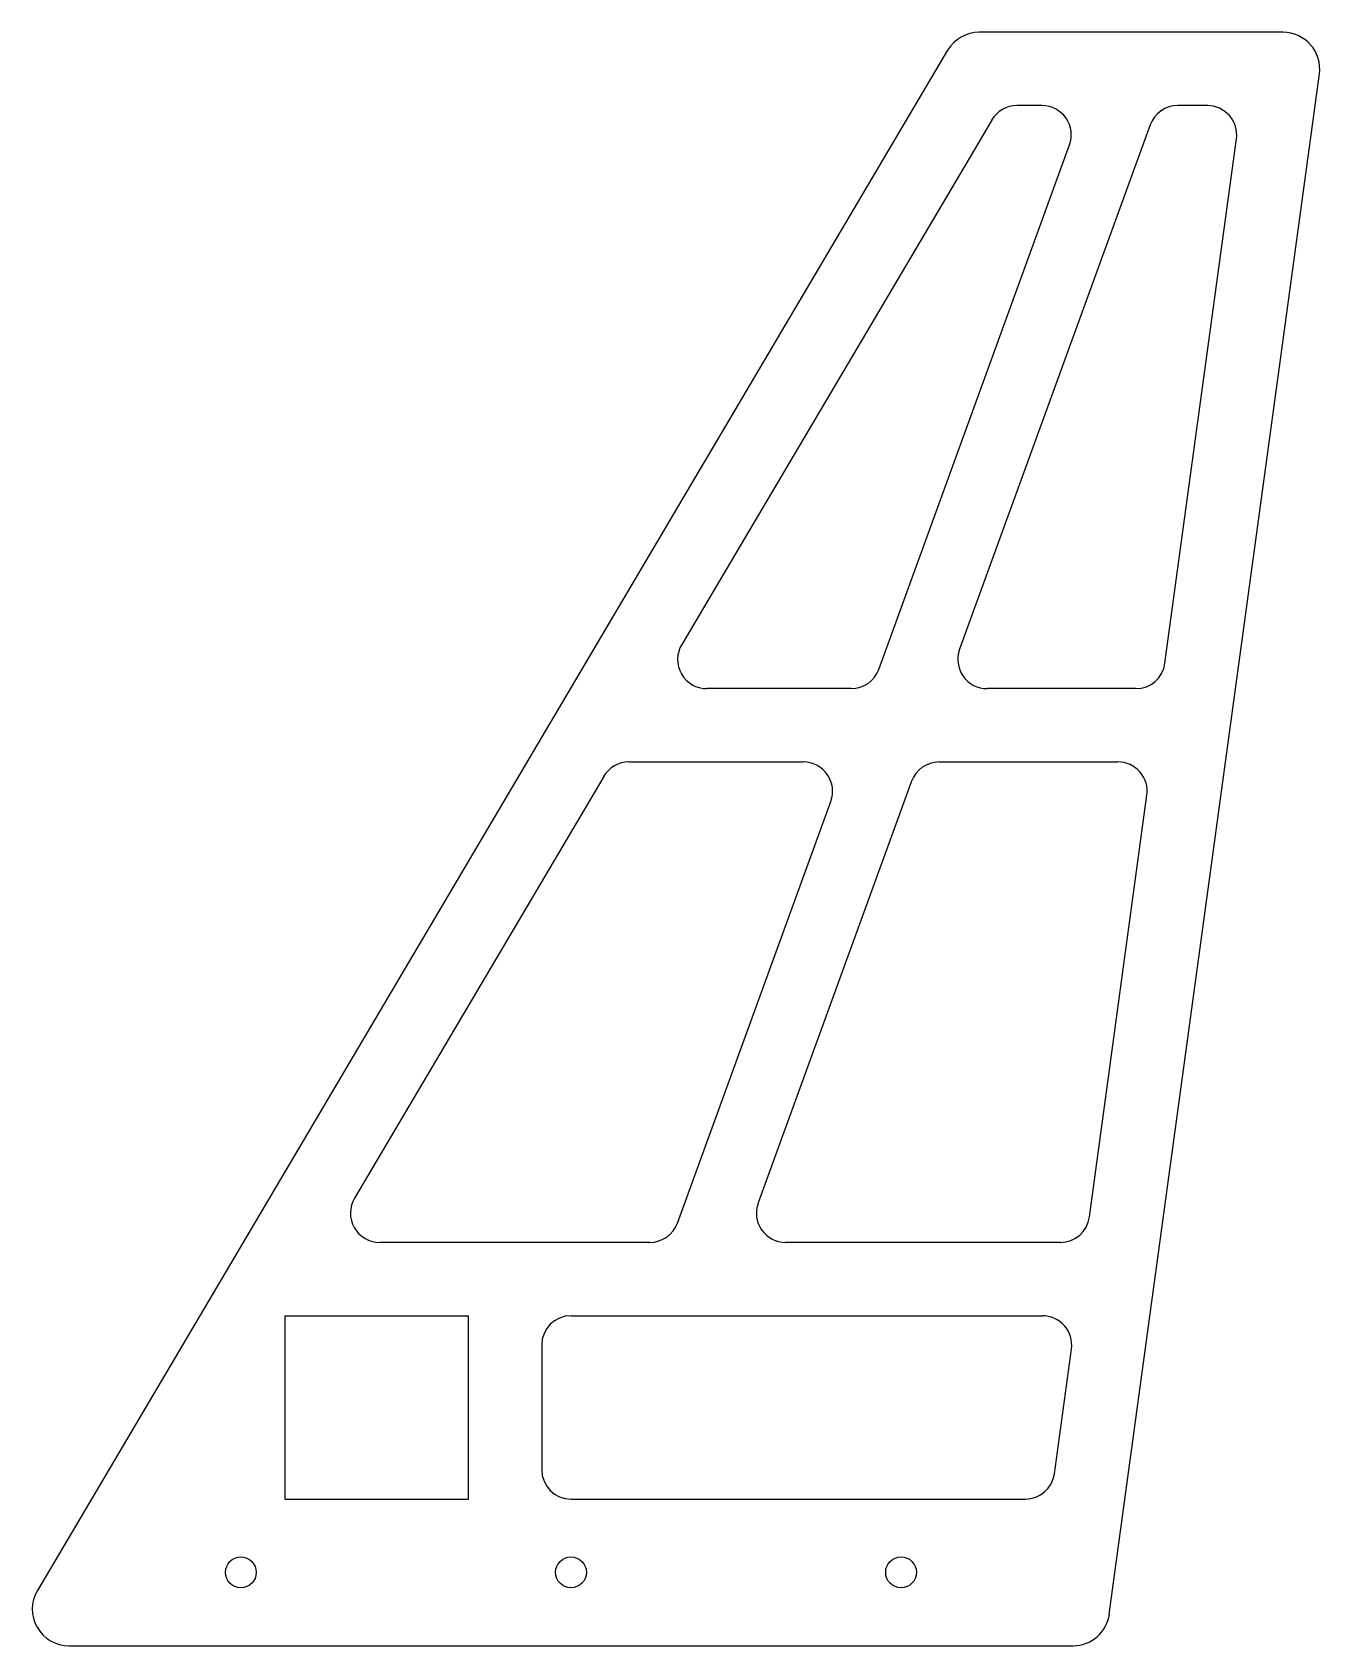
# Model space of a CAD drawing. Header units: millimetres. Extents: x 4 to 179, y 0 to 220.
import ezdxf

# ---------------------------------------------------------------- set-up
doc = ezdxf.new("R2010")
doc.units = ezdxf.units.MM

msp = doc.modelspace()

# ---------------------------------------------------------------- linework, layer by layer
at = {"color": 7, "linetype": 'Continuous', "lineweight": 25}
for p, q in [((174.27, 220), (132.85, 220)), ((128.55, 217.54), (4.46, 7.54)), ((150.59, 4.32), (179.23, 214.32)), ((141.41, 210), (137.99, 210)), ((163.96, 210), (159.93, 210)), ((134.55, 208.03), (92.3, 136.53)), ((156.17, 207.37), (130.17, 135.87)), ((119.17, 133.13), (145.17, 204.63)), ((158.17, 133.96), (167.92, 205.46)), ((115.41, 130.5), (95.74, 130.5)), ((154.21, 130.5), (133.93, 130.5)), ((85.1, 120.5), (108.87, 120.5)), ((127.38, 120.5), (151.76, 120.5)), ((81.66, 118.53), (47.68, 61.03)), ((123.62, 117.87), (102.71, 60.37)), ((91.72, 57.63), (112.63, 115.13)), ((147.88, 58.46), (155.72, 115.96)), ((87.96, 55), (51.13, 55)), ((143.92, 55), (106.47, 55)), ((38.21, 45), (38.21, 20)), ((38.21, 45), (63.21, 45)), ((63.21, 20), (63.21, 45)), ((77.21, 45), (141.46, 45)), ((73.21, 41), (73.21, 24)), ((143.11, 23.46), (145.42, 40.46)), ((38.21, 20), (63.21, 20)), ((77.21, 20), (139.14, 20)), ((8.76, 0), (145.64, 0))]:
    msp.add_line(p, q, dxfattribs=at)
for centre in [(32.2, 10), (77.2, 10), (122.2, 10)]:
    msp.add_circle(centre, 2.1, dxfattribs=at)
for centre, radius, start, end in [((132.85, 215), 5, 90, 149.4208), ((174.27, 215), 5, 352.2348, 90), ((137.99, 206), 4, 90, 149.4208), ((141.41, 206), 4, 340.0169, 90), ((159.93, 206), 4, 90, 160.0169), ((163.96, 206), 4, 352.2348, 90), ((95.74, 134.5), 4, 149.4208, 270), ((133.93, 134.5), 4, 160.0169, 270), ((115.41, 134.5), 4, 270, 340.0169), ((154.21, 134.5), 4, 270, 352.2348), ((85.1, 116.5), 4, 90, 149.4208), ((108.87, 116.5), 4, 340.0169, 90), ((127.38, 116.5), 4, 90, 160.0169), ((151.76, 116.5), 4, 352.2348, 90), ((51.13, 59), 4, 149.4208, 270), ((106.47, 59), 4, 160.0169, 270), ((87.96, 59), 4, 270, 340.0169), ((143.92, 59), 4, 270, 352.2348), ((77.21, 41), 4, 90, 180), ((141.46, 41), 4, 352.2348, 90), ((77.21, 24), 4, 180, 270), ((139.14, 24), 4, 270, 352.2348), ((8.76, 5), 5, 149.4208, 270), ((145.64, 5), 5, 270, 352.2348)]:
    msp.add_arc(centre, radius, start, end, dxfattribs=at)

doc.saveas('drawing.dxf')
